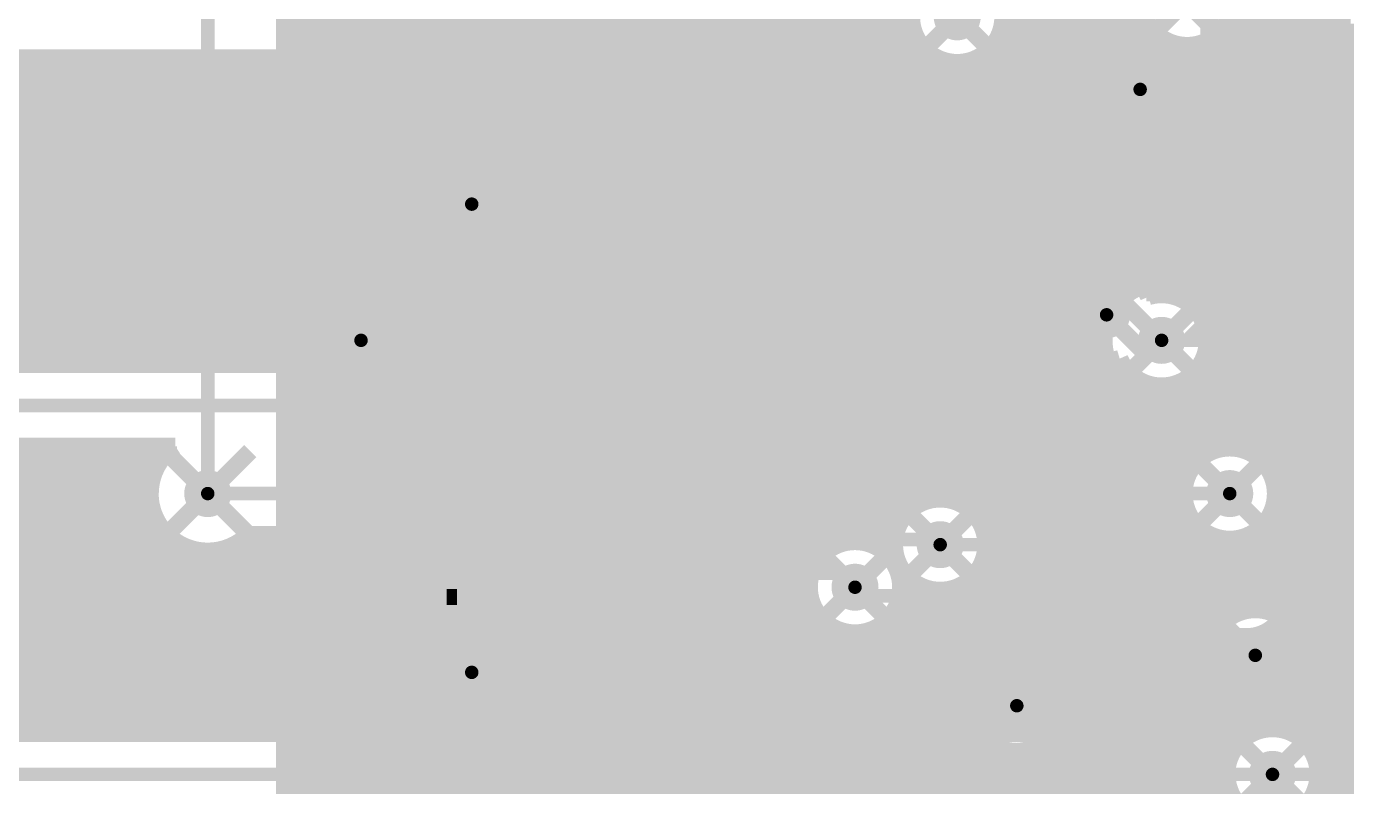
# Model space of a CAD drawing. Extents: x -20 to 155, y -91 to 215.
# Drawn here: x 74 to 93.69, y 136.73 to 148.07 of the extents above; entities that cross this region are included whole.
import ezdxf

# ---------------------------------------------------------------- set-up
doc = ezdxf.new("R2010")
doc.units = 0
doc.header["$MEASUREMENT"] = 0
doc.layers.get('0').update_dxf_attribs({"linetype": 'CONTINUOUS'})
for name, color, linetype in [('25-334-0_BOT', 7, 'CONTINUOUS'), ('25-334-0_DRD', 7, 'CONTINUOUS'), ('25-334-0_DRL', 2, 'CONTINUOUS'), ('25-334-0_IN1', 4, 'CONTINUOUS'), ('25-334-0_IN2', 3, 'CONTINUOUS'), ('25-334-0_SMT', 10, 'CONTINUOUS'), ('25-334-0_SPT', 14, 'CONTINUOUS'), ('25-334-0_SST', 12, 'CONTINUOUS'), ('25-334-0_TOP', 11, 'CONTINUOUS'), ('THRUHOLE_TAP', 15, 'CONTINUOUS')]:
    doc.layers.add(name, color=color, linetype=linetype)

# ---------------------------------------------------------------- blocks, each defined once
blk = doc.blocks.new('ROUND_66')
at = {"const_width": 0.35052}
blk.add_lwpolyline([(-0.17526, 0, 1), (0.17526, 0, 1)], format="xyb", close=True, dxfattribs=at)
blk = doc.blocks.new('ROUND_86')
at = {"const_width": 0.10033}
blk.add_lwpolyline([(-0.050164, 0, 1), (0.050164, 0, 1)], format="xyb", close=True, dxfattribs=at)
blk = doc.blocks.new('ROUND_87')
at = {"const_width": 0.10033}
blk.add_lwpolyline([(-0.050164, 0, 1), (0.050164, 0, 1)], format="xyb", close=True, dxfattribs=at)
blk = doc.blocks.new('ROUND_23')
at = {"const_width": 0.35052}
blk.add_lwpolyline([(-0.17526, 0, 1), (0.17526, 0, 1)], format="xyb", close=True, dxfattribs=at)
blk = doc.blocks.new('ROUND_69')
at = {"const_width": 0.35052}
blk.add_lwpolyline([(-0.17526, 0, 1), (0.17526, 0, 1)], format="xyb", close=True, dxfattribs=at)
blk = doc.blocks.new('RECTANGLE_5')
blk.add_solid([(0.4826, 0.4064), (0.4826, -0.4064), (-0.4826, 0.4064), (-0.4826, -0.4064)])
blk = doc.blocks.new('OBLONG_54')
at = {"const_width": 0.2794}
blk.add_lwpolyline([(0, 0.7493), (0, -0.7493)], dxfattribs=at)
at = {"const_width": 0.1397}
for points in [[(-0.06985, 0.7493, 1), (0.06985, 0.7493, 1)], [(-0.06985, -0.7493, 1), (0.06985, -0.7493, 1)]]:
    blk.add_lwpolyline(points, format="xyb", close=True, dxfattribs=at)
blk = doc.blocks.new('RECTANGLE_55')
blk.add_solid([(0.1397, 0.889), (0.1397, -0.889), (-0.1397, 0.889), (-0.1397, -0.889)])
blk = doc.blocks.new('OBLONG_56')
at = {"const_width": 0.2794}
blk.add_lwpolyline([(0.7493, 0), (-0.7493, 0)], dxfattribs=at)
at = {"const_width": 0.1397}
for points in [[(-0.81915, 0, 1), (-0.67945, 0, 1)], [(0.67945, 0, 1), (0.81915, 0, 1)]]:
    blk.add_lwpolyline(points, format="xyb", close=True, dxfattribs=at)
blk = doc.blocks.new('RECTANGLE_57')
blk.add_solid([(0.889, 0.1397), (0.889, -0.1397), (-0.889, 0.1397), (-0.889, -0.1397)])
blk = doc.blocks.new('ROUND_75')
at = {"const_width": 0.10033}
blk.add_lwpolyline([(-0.050164, 0, 1), (0.050164, 0, 1)], format="xyb", close=True, dxfattribs=at)

msp = doc.modelspace()

# ---------------------------------------------------------------- linework, layer by layer
at = {"layer": '25-334-0_BOT'}
for points, const_width in [([(88.9254, 170.3705), (88.9254, 143.02232)], 0.254), ([(89.154, 170.3705), (89.154, 143.02232)], 0.254), ([(89.3826, 170.3705), (89.3826, 143.02232)], 0.254), ([(89.6112, 170.3705), (89.6112, 143.02232)], 0.254), ([(89.8398, 170.3705), (89.8398, 147.4978)], 0.254), ([(90.0684, 170.3705), (90.0684, 147.7899)], 0.254), ([(90.297, 170.3705), (90.297, 147.92452)], 0.254), ([(91.313, 148.463), (92.075, 147.701), (102.2858, 147.701), (103.632, 146.3548)], 0.2032), ([(90.51544, 148.14804), (88.73998, 148.14804)], 0.254), ([(90.5256, 148.12264), (90.5256, 147.9804)], 0.254), ([(90.28176, 147.91944), (88.69172, 147.91944)], 0.254), ([(88.6968, 147.93468), (88.6968, 143.02232)], 0.254), ([(87.27948, 147.5994), (66.13398, 147.5994)], 0.254), ([(74.0664, 147.5994), (74.0664, 143.02232)], 0.254), ([(74.295, 147.5994), (74.295, 143.02232)], 0.254), ([(74.5236, 147.5994), (74.5236, 143.02232)], 0.254), ([(74.7522, 147.5994), (74.7522, 143.02232)], 0.254), ([(74.9808, 147.5994), (74.9808, 143.02232)], 0.254), ([(75.2094, 147.5994), (75.2094, 143.02232)], 0.254), ([(75.438, 147.5994), (75.438, 143.02232)], 0.254), ([(75.6666, 147.5994), (75.6666, 143.02232)], 0.254), ([(75.8952, 147.5994), (75.8952, 143.02232)], 0.254), ([(76.1238, 147.5994), (76.1238, 143.02232)], 0.254), ([(76.3524, 147.5994), (76.3524, 143.02232)], 0.254), ([(76.581, 147.5994), (76.581, 143.02232)], 0.254), ([(76.8096, 147.5994), (76.8096, 143.02232)], 0.254), ([(77.0382, 147.5994), (77.0382, 143.02232)], 0.254), ([(77.2668, 147.5994), (77.2668, 143.02232)], 0.254), ([(77.4954, 147.5994), (77.4954, 143.02232)], 0.254), ([(77.724, 147.5994), (77.724, 143.02232)], 0.254), ([(77.9526, 147.5994), (77.9526, 143.02232)], 0.254), ([(78.1812, 147.5994), (78.1812, 143.65732)], 0.254), ([(78.4098, 147.5994), (78.4098, 144.01038)], 0.254), ([(78.6384, 147.5994), (78.6384, 144.16278)], 0.254), ([(78.867, 147.5994), (78.867, 144.23136)], 0.254), ([(79.0956, 147.5994), (79.0956, 144.2339)], 0.254), ([(79.3242, 147.5994), (79.3242, 144.17294)], 0.254), ([(79.5528, 147.5994), (79.5528, 144.03324)], 0.254), ([(79.7814, 147.5994), (79.7814, 143.72336)], 0.254), ([(80.01, 147.5994), (80.01, 143.02232)], 0.254), ([(80.2386, 147.5994), (80.2386, 143.02232)], 0.254), ([(80.4672, 147.5994), (80.4672, 143.02232)], 0.254), ([(80.6958, 147.5994), (80.6958, 143.02232)], 0.254), ([(80.9244, 147.5994), (80.9244, 143.02232)], 0.254), ([(81.153, 147.5994), (81.153, 143.02232)], 0.254), ([(81.3816, 147.5994), (81.3816, 143.02232)], 0.254), ([(81.6102, 147.5994), (81.6102, 143.02232)], 0.254), ([(81.8388, 147.5994), (81.8388, 143.02232)], 0.254), ([(82.0674, 147.5994), (82.0674, 143.02232)], 0.254), ([(82.296, 147.5994), (82.296, 143.02232)], 0.254), ([(82.5246, 147.5994), (82.5246, 143.02232)], 0.254), ([(82.7532, 147.5994), (82.7532, 143.02232)], 0.254), ([(82.9818, 147.5994), (82.9818, 143.02232)], 0.254), ([(83.2104, 147.5994), (83.2104, 143.02232)], 0.254), ([(83.439, 147.5994), (83.439, 143.02232)], 0.254), ([(83.6676, 147.5994), (83.6676, 143.02232)], 0.254), ([(83.8962, 147.5994), (83.8962, 143.02232)], 0.254), ([(84.1248, 147.5994), (84.1248, 143.02232)], 0.254), ([(84.3534, 147.5994), (84.3534, 143.02232)], 0.254), ([(84.582, 147.5994), (84.582, 143.02232)], 0.254), ([(84.8106, 147.5994), (84.8106, 143.02232)], 0.254), ([(85.0392, 147.5994), (85.0392, 143.02232)], 0.254), ([(85.2678, 147.5994), (85.2678, 143.02232)], 0.254), ([(85.4964, 147.5994), (85.4964, 143.02232)], 0.254), ([(85.725, 147.5994), (85.725, 143.02232)], 0.254), ([(85.9536, 147.5994), (85.9536, 143.02232)], 0.254), ([(86.1822, 147.5994), (86.1822, 143.02232)], 0.254), ([(86.4108, 147.5994), (86.4108, 143.02232)], 0.254), ([(86.6394, 147.5994), (86.6394, 143.02232)], 0.254), ([(86.868, 147.5994), (86.868, 143.02232)], 0.254), ([(87.0966, 147.5994), (87.0966, 143.02232)], 0.254), ([(87.3252, 147.55876), (87.3252, 143.02232)], 0.254), ([(88.4682, 147.58162), (88.4682, 143.02232)], 0.254), ([(89.9668, 147.69084), (88.56726, 147.69084)], 0.254), ([(91.35364, 147.5613), (91.63812, 147.27682)], 0.254), ([(87.46236, 147.46224), (65.95364, 147.46224)], 0.254), ([(87.5538, 147.41652), (87.5538, 143.02232)], 0.254), ([(87.7824, 147.3581), (87.7824, 143.02232)], 0.254), ([(88.011, 147.36064), (88.011, 143.02232)], 0.254), ([(88.2396, 147.42922), (88.2396, 143.02232)], 0.254), ([(89.82202, 147.46224), (88.30564, 147.46224)], 0.254), ([(91.45016, 147.46224), (91.4019, 147.46224)], 0.254), ([(91.44, 147.4724), (91.44, 147.35302)], 0.254), ([(89.76106, 147.23364), (45.72, 147.23364)], 0.254), ([(91.68384, 147.23364), (91.46286, 147.23364)], 0.254), ([(91.6686, 147.24634), (91.6686, 143.9926)], 0.254), ([(89.7636, 147.00504), (61.51372, 147.00504)], 0.254), ([(102.11816, 147.00504), (91.46032, 147.00504)], 0.254), ([(91.8972, 147.1168), (91.8972, 143.9926)], 0.254), ([(102.0318, 147.0914), (92.075, 147.0914)], 0.254), ([(92.1258, 147.0914), (92.1258, 143.9926)], 0.254), ([(92.3544, 147.0914), (92.3544, 143.9926)], 0.254), ([(92.583, 147.0914), (92.583, 143.9926)], 0.254), ([(92.8116, 147.0914), (92.8116, 143.9926)], 0.254), ([(93.0402, 147.0914), (93.0402, 143.9926)], 0.254), ([(93.2688, 147.0914), (93.2688, 144.04086)], 0.254), ([(93.4974, 147.0914), (93.4974, 144.26946)], 0.254), ([(93.726, 147.0914), (93.726, 144.49806)], 0.254), ([(89.82964, 146.77644), (61.90234, 146.77644)], 0.254), ([(89.8398, 146.75612), (89.8398, 143.02232)], 0.254), ([(102.34676, 146.77644), (91.39428, 146.77644)], 0.254), ([(91.44, 146.9009), (91.44, 144.07388)], 0.254), ([(89.9795, 146.54784), (62.06236, 146.54784)], 0.254), ([(102.57536, 146.54784), (91.24442, 146.54784)], 0.254), ([(90.0684, 146.46402), (90.0684, 143.02232)], 0.254), ([(90.9828, 146.3548), (90.9828, 144.23898)], 0.254), ([(91.2114, 146.51228), (91.2114, 144.19326)], 0.254), ([(90.32494, 146.31924), (62.13602, 146.31924)], 0.254), ([(90.297, 146.3294), (90.297, 143.95958)], 0.254), ([(90.5256, 146.27352), (90.5256, 144.13738)], 0.254), ([(90.7542, 146.28114), (90.7542, 144.2212)], 0.254), ([(102.77348, 146.31924), (90.89898, 146.31924)], 0.254), ([(102.81666, 146.09064), (62.14364, 146.09064)], 0.254), ([(102.92842, 145.86204), (62.08776, 145.86204)], 0.254), ([(103.16718, 145.63344), (61.95314, 145.63344)], 0.254), ([(106.22026, 145.40484), (61.66358, 145.40484)], 0.254), ([(94.40418, 145.17624), (45.72, 145.17624)], 0.254), ([(94.4372, 145.2118), (93.218, 143.9926)], 0.254), ([(94.17558, 144.94764), (55.13832, 144.94764)], 0.254), ([(93.94698, 144.71904), (55.34152, 144.71904)], 0.254), ([(106.807, 144.78), (94.869, 144.78), (93.472, 143.383), (90.932, 143.383)], 0.2032), ([(93.71838, 144.49044), (55.43804, 144.49044)], 0.254), ([(93.48978, 144.26184), (55.46598, 144.26184)], 0.254), ([(78.4352, 144.03324), (55.43296, 144.03324)], 0.254), ([(90.3732, 144.03324), (79.5528, 144.03324)], 0.254), ([(93.26118, 144.03324), (91.4908, 144.03324)], 0.254), ([(93.218, 143.9926), (91.53398, 143.9926)], 0.254), ([(78.24724, 143.80464), (55.32882, 143.80464)], 0.254), ([(90.18524, 143.80464), (79.74076, 143.80464)], 0.254), ([(78.15834, 143.57604), (55.11038, 143.57604)], 0.254), ([(90.09634, 143.57604), (79.82966, 143.57604)], 0.254), ([(78.13548, 143.34744), (45.72, 143.34744)], 0.254), ([(90.07348, 143.34744), (79.84998, 143.34744)], 0.254), ([(78.17866, 143.11884), (63.30442, 143.11884)], 0.254), ([(78.21422, 143.02232), (63.42126, 143.02232)], 0.254), ([(78.1812, 143.10868), (78.1812, 143.02232)], 0.254), ([(90.15222, 143.02232), (79.77124, 143.02232)], 0.254), ([(79.7814, 143.04264), (79.7814, 143.02232)], 0.254), ([(90.11666, 143.11884), (79.80934, 143.11884)], 0.254), ([(96.59874, 142.41272), (62.81674, 142.41272)], 0.2032), ([(76.1492, 141.74724), (63.35776, 141.74724)], 0.254), ([(76.22286, 141.80312), (63.42126, 141.80312)], 0.254), ([(74.0664, 141.80312), (74.0664, 137.51814)], 0.254), ([(74.295, 141.80312), (74.295, 137.51814)], 0.254), ([(74.5236, 141.80312), (74.5236, 137.51814)], 0.254), ([(74.7522, 141.80312), (74.7522, 137.51814)], 0.254), ([(74.9808, 141.80312), (74.9808, 137.51814)], 0.254), ([(75.2094, 141.80312), (75.2094, 137.51814)], 0.254), ([(75.438, 141.80312), (75.438, 137.51814)], 0.254), ([(75.6666, 141.80312), (75.6666, 137.51814)], 0.254), ([(75.8952, 141.80312), (75.8952, 141.37132)], 0.254), ([(76.1238, 141.80312), (76.1238, 141.72438)], 0.254), ([(75.96124, 141.51864), (45.72, 141.51864)], 0.254), ([(75.87234, 141.29004), (45.72, 141.29004)], 0.254), ([(75.84948, 141.06144), (59.25566, 141.06144)], 0.254), ([(76.708, 141.097), (91.948, 141.097)], 0.2032), ([(75.89266, 140.83284), (59.4995, 140.83284)], 0.254), ([(87.63, 140.335), (92.329, 140.335), (92.964, 140.97), (99.187, 140.97)], 0.2032), ([(75.8952, 140.82268), (75.8952, 137.51814)], 0.254), ([(76.00442, 140.60424), (59.6138, 140.60424)], 0.254), ([(76.1238, 140.46962), (76.1238, 137.51814)], 0.254), ([(77.2668, 140.44676), (77.2668, 137.51814)], 0.254), ([(86.01964, 140.4874), (77.30998, 140.4874)], 0.254), ([(77.4954, 140.4874), (77.4954, 137.51814)], 0.254), ([(77.724, 140.4874), (77.724, 137.51814)], 0.254), ([(77.9526, 140.4874), (77.9526, 137.51814)], 0.254), ([(78.1812, 140.4874), (78.1812, 137.51814)], 0.254), ([(78.4098, 140.4874), (78.4098, 137.51814)], 0.254), ([(78.6384, 140.4874), (78.6384, 137.51814)], 0.254), ([(78.867, 140.4874), (78.867, 137.51814)], 0.254), ([(79.0956, 140.4874), (79.0956, 137.51814)], 0.254), ([(79.3242, 140.4874), (79.3242, 137.51814)], 0.254), ([(79.5528, 140.4874), (79.5528, 137.51814)], 0.254), ([(79.7814, 140.4874), (79.7814, 137.51814)], 0.254), ([(80.01, 140.4874), (80.01, 137.51814)], 0.254), ([(80.2386, 140.4874), (80.2386, 137.51814)], 0.254), ([(80.4672, 140.4874), (80.4672, 137.51814)], 0.254), ([(80.6958, 140.4874), (80.6958, 137.51814)], 0.254), ([(80.9244, 140.4874), (80.9244, 137.51814)], 0.254), ([(81.153, 140.4874), (81.153, 137.51814)], 0.254), ([(81.3816, 140.4874), (81.3816, 137.51814)], 0.254), ([(81.6102, 140.4874), (81.6102, 137.51814)], 0.254), ([(81.8388, 140.4874), (81.8388, 137.51814)], 0.254), ([(82.0674, 140.4874), (82.0674, 137.51814)], 0.254), ([(82.296, 140.4874), (82.296, 137.51814)], 0.254), ([(82.5246, 140.4874), (82.5246, 137.51814)], 0.254), ([(82.7532, 140.4874), (82.7532, 137.51814)], 0.254), ([(82.9818, 140.4874), (82.9818, 137.51814)], 0.254), ([(83.2104, 140.4874), (83.2104, 137.51814)], 0.254), ([(83.439, 140.4874), (83.439, 137.51814)], 0.254), ([(83.6676, 140.4874), (83.6676, 137.51814)], 0.254), ([(83.8962, 140.4874), (83.8962, 137.51814)], 0.254), ([(84.1248, 140.4874), (84.1248, 137.51814)], 0.254), ([(84.3534, 140.4874), (84.3534, 137.51814)], 0.254), ([(84.582, 140.4874), (84.582, 137.51814)], 0.254), ([(84.8106, 140.4874), (84.8106, 137.51814)], 0.254), ([(85.0392, 140.4874), (85.0392, 137.51814)], 0.254), ([(85.2678, 140.4874), (85.2678, 137.51814)], 0.254), ([(85.4964, 140.4874), (85.4964, 137.51814)], 0.254), ([(85.725, 140.4874), (85.725, 140.27658)], 0.254), ([(85.9536, 140.4874), (85.9536, 140.45438)], 0.254), ([(76.24318, 140.37564), (59.65698, 140.37564)], 0.254), ([(76.3524, 140.31722), (76.3524, 137.51814)], 0.254), ([(76.581, 140.24864), (76.581, 137.51814)], 0.254), ([(76.8096, 140.2461), (76.8096, 137.51814)], 0.254), ([(77.0382, 140.30452), (77.0382, 137.51814)], 0.254), ([(85.83168, 140.37564), (77.17282, 140.37564)], 0.254), ([(85.62848, 140.14704), (59.63666, 140.14704)], 0.254), ([(104.902, 140.208), (92.837, 140.208), (92.202, 139.573), (86.487, 139.573), (86.36, 139.7)], 0.2032), ([(85.52942, 139.91844), (59.5503, 139.91844)], 0.254), ([(85.50148, 139.68984), (59.36488, 139.68984)], 0.254), ([(85.5345, 139.46124), (56.26862, 139.46124)], 0.254), ([(93.08846, 139.5984), (92.63888, 139.14882)], 0.254), ([(95.758, 139.46124), (92.9513, 139.46124)], 0.254), ([(93.0402, 139.5476), (93.0402, 137.63752)], 0.254), ([(95.8469, 139.5984), (93.08846, 139.5984)], 0.254), ([(93.2688, 139.5984), (93.2688, 137.42924)], 0.254), ([(93.4974, 139.5984), (93.4974, 136.12114)], 0.254), ([(93.726, 139.5984), (93.726, 136.12114)], 0.254), ([(92.8116, 139.319), (92.8116, 137.73658)], 0.254), ([(85.64118, 139.23264), (56.53786, 139.23264)], 0.254), ([(85.725, 139.12342), (85.725, 137.51814)], 0.254), ([(92.583, 139.09548), (92.583, 137.76706)], 0.254), ([(95.67926, 139.23264), (92.7227, 139.23264)], 0.254), ([(85.85708, 139.00404), (56.67502, 139.00404)], 0.254), ([(85.9536, 138.94308), (85.9536, 137.51814)], 0.254), ([(86.1822, 138.8618), (86.1822, 137.51814)], 0.254), ([(86.6394, 138.88974), (86.6394, 137.51814)], 0.254), ([(92.202, 138.9634), (86.79942, 138.9634)], 0.254), ([(86.868, 138.9634), (86.868, 137.51814)], 0.254), ([(87.0966, 138.9634), (87.0966, 137.51814)], 0.254), ([(87.3252, 138.9634), (87.3252, 137.51814)], 0.254), ([(87.5538, 138.9634), (87.5538, 137.51814)], 0.254), ([(87.7824, 138.9634), (87.7824, 137.51814)], 0.254), ([(88.011, 138.9634), (88.011, 137.51814)], 0.254), ([(88.2396, 138.9634), (88.2396, 137.51814)], 0.254), ([(88.4682, 138.9634), (88.4682, 137.51814)], 0.254), ([(88.6968, 138.9634), (88.6968, 137.51814)], 0.254), ([(88.9254, 138.9634), (88.9254, 137.51814)], 0.254), ([(89.154, 138.9634), (89.154, 137.51814)], 0.254), ([(89.3826, 138.9634), (89.3826, 137.51814)], 0.254), ([(89.6112, 138.9634), (89.6112, 137.51814)], 0.254), ([(89.8398, 138.9634), (89.8398, 137.51814)], 0.254), ([(90.0684, 138.9634), (90.0684, 137.51814)], 0.254), ([(90.297, 138.9634), (90.297, 137.51814)], 0.254), ([(90.5256, 138.9634), (90.5256, 137.51814)], 0.254), ([(90.7542, 138.9634), (90.7542, 137.51814)], 0.254), ([(90.9828, 138.9634), (90.9828, 137.51814)], 0.254), ([(91.2114, 138.9634), (91.2114, 137.51814)], 0.254), ([(91.44, 138.9634), (91.44, 137.51814)], 0.254), ([(91.6686, 138.9634), (91.6686, 137.51814)], 0.254), ([(91.8972, 138.9634), (91.8972, 137.51814)], 0.254), ([(92.1258, 138.9634), (92.1258, 137.63244)], 0.254), ([(92.3544, 138.98118), (92.3544, 137.73404)], 0.254), ([(95.66402, 139.00404), (92.42044, 139.00404)], 0.254), ([(95.71228, 138.77544), (56.73344, 138.77544)], 0.254), ([(86.4108, 138.84402), (86.4108, 137.51814)], 0.254), ([(95.83674, 138.54684), (56.72582, 138.54684)], 0.254), ([(96.09836, 138.31824), (56.6547, 138.31824)], 0.254), ([(114.427, 138.08964), (56.49722, 138.08964)], 0.254), ([(114.427, 137.86104), (56.1213, 137.86104)], 0.254), ([(92.1258, 137.63244), (65.3542, 137.63244)], 0.254), ([(91.98356, 137.51814), (65.49644, 137.51814)], 0.254), ([(114.427, 137.63244), (93.04782, 137.63244)], 0.254), ([(114.427, 137.40384), (93.28658, 137.40384)], 0.254), ([(114.427, 137.17524), (93.40088, 137.17524)], 0.254), ([(114.427, 136.94664), (93.44406, 136.94664)], 0.254), ([(64.89192, 136.90854), (92.58554, 136.90854)], 0.2032), ([(114.427, 136.71804), (93.4212, 136.71804)], 0.254)]:
    msp.add_lwpolyline(points, dxfattribs=dict(at, const_width=const_width))
at = {"layer": '25-334-0_BOT', "const_width": 0.254}
for points in [[(90.45448, 148.463, 0.1484879), (90.59945, 147.98561)], [(87.884, 147.35048, 0.4142136), (88.74252, 148.209)], [(90.59926, 147.98548, 0.4098889), (89.75344, 147.12696)], [(90.59926, 147.98548, 0.4098889), (89.75344, 147.12696)], [(87.27948, 147.5994, 0.1978252), (87.884, 147.35048)], [(91.47048, 147.12696, 0.1332238), (91.35279, 147.5608)], [(91.47048, 147.12696, 0.1332238), (91.35279, 147.5608)], [(89.75598, 147.12696, 0.4142136), (90.61196, 146.27098)], [(89.75598, 147.12696, 0.4142136), (90.61196, 146.27098)], [(90.61196, 146.27098, 0.4142136), (91.46794, 147.12696)], [(90.61196, 146.27098, 0.4142136), (91.46794, 147.12696)], [(91.6432, 147.2692, 0.1989124), (92.075, 147.09034)], [(91.6432, 147.2692, 0.1989124), (92.075, 147.09034)], [(78.994, 144.24152, 0.4142136), (78.13548, 143.383)], [(79.85252, 143.383, 0.4142136), (78.994, 144.24152)], [(90.932, 144.24152, 0.4142136), (90.07348, 143.383)], [(91.53398, 143.9926, 0.1972784), (90.932, 144.23973)], [(78.13548, 143.383, 0.1087338), (78.21479, 143.02259)], [(79.77124, 143.02232, 0.1090487), (79.85085, 143.383)], [(90.07348, 143.383, 0.1087338), (90.15279, 143.02259)], [(76.22286, 141.80312, 0.2470535), (75.85128, 141.097)], [(75.84948, 141.097, 0.4142136), (76.708, 140.23848)], [(76.708, 140.23848, 0.1972779), (77.31124, 140.48613)], [(86.01964, 140.4874, 0.2991742), (85.50148, 139.7)], [(85.50148, 139.7, 0.4142136), (86.36, 138.84148)], [(92.202, 138.9634, 0.1989118), (92.63305, 139.14195)], [(92.202, 138.9634, 0.1989118), (92.63305, 139.14195)], [(86.36, 138.84148, 0.1352861), (86.79983, 138.9627)], [(92.58554, 137.76706, 0.1972788), (91.9823, 137.51941)], [(93.44406, 136.90854, 0.4142136), (92.58554, 137.76706)], [(92.9259, 136.12114, 0.2991742), (93.44406, 136.90854)]]:
    msp.add_lwpolyline(points, format="xyb", dxfattribs=at)
at = {"layer": '25-334-0_DRD', "const_width": 0.254}
for points in [[(91.948, 149.098), (90.678, 147.828)], [(91.948, 147.828), (90.678, 149.098)], [(88.519, 148.844), (87.249, 147.574)], [(88.519, 147.574), (87.249, 148.844)], [(91.24696, 147.76196), (89.97696, 146.49196)], [(91.24696, 146.49196), (89.97696, 147.76196)], [(91.24696, 147.76196), (89.97696, 146.49196)], [(91.24696, 146.49196), (89.97696, 147.76196)], [(81.28, 146.05), (80.01, 144.78)], [(81.28, 144.78), (80.01, 146.05)], [(90.74658, 144.399), (89.47658, 143.129)], [(90.74658, 143.129), (89.47658, 144.399)], [(79.629, 144.018), (78.359, 142.748)], [(79.629, 142.748), (78.359, 144.018)], [(91.567, 144.018), (90.297, 142.748)], [(91.567, 142.748), (90.297, 144.018)], [(77.343, 141.732), (76.073, 140.462)], [(77.343, 140.462), (76.073, 141.732)], [(92.583, 141.732), (91.313, 140.462)], [(92.583, 140.462), (91.313, 141.732)], [(88.265, 140.97), (86.995, 139.7)], [(88.265, 139.7), (86.995, 140.97)], [(86.995, 140.335), (85.725, 139.065)], [(86.995, 139.065), (85.725, 140.335)], [(92.964, 139.319), (91.694, 138.049)], [(92.964, 138.049), (91.694, 139.319)], [(92.964, 139.319), (91.694, 138.049)], [(92.964, 138.049), (91.694, 139.319)], [(92.964, 139.319), (91.694, 138.049)], [(92.964, 138.049), (91.694, 139.319)], [(81.28, 139.065), (80.01, 137.795)], [(81.28, 137.795), (80.01, 139.065)], [(89.408, 138.56716), (88.138, 137.29716)], [(89.408, 137.29716), (88.138, 138.56716)], [(89.408, 138.56716), (88.138, 137.29716)], [(89.408, 137.29716), (88.138, 138.56716)], [(93.22054, 137.54354), (91.95054, 136.27354)], [(93.22054, 136.27354), (91.95054, 137.54354)]]:
    msp.add_lwpolyline(points, dxfattribs=at)
at = {"layer": '25-334-0_IN1', "const_width": 0.254}
for points in [[(103.886, 150.749), (77.851, 150.749), (77.851, 123.063)], [(78.0796, 150.749), (78.0796, 123.063)], [(78.3082, 150.749), (78.3082, 123.063)], [(78.5368, 150.749), (78.5368, 123.063)], [(78.7654, 150.749), (78.7654, 123.063)], [(78.994, 150.749), (78.994, 123.063)], [(79.2226, 150.749), (79.2226, 123.063)], [(79.4512, 150.749), (79.4512, 123.063)], [(79.6798, 150.749), (79.6798, 123.063)], [(79.9084, 150.749), (79.9084, 123.063)], [(80.137, 150.749), (80.137, 145.86712)], [(80.3656, 150.749), (80.3656, 146.03476)], [(80.5942, 150.749), (80.5942, 146.09318)], [(80.8228, 150.749), (80.8228, 146.07032)], [(81.0514, 150.749), (81.0514, 145.95856)], [(81.28, 150.749), (81.28, 145.6563)], [(81.5086, 150.749), (81.5086, 123.063)], [(81.7372, 150.749), (81.7372, 123.063)], [(81.9658, 150.749), (81.9658, 123.063)], [(82.1944, 150.749), (82.1944, 123.063)], [(82.423, 150.749), (82.423, 123.063)], [(82.6516, 150.749), (82.6516, 123.063)], [(82.8802, 150.749), (82.8802, 123.063)], [(83.1088, 150.749), (83.1088, 123.063)], [(83.3374, 150.749), (83.3374, 123.063)], [(83.566, 150.749), (83.566, 123.063)], [(83.7946, 150.749), (83.7946, 127.79502)], [(84.0232, 150.749), (84.0232, 128.16078)], [(84.2518, 150.749), (84.2518, 128.2827)], [(84.4804, 150.749), (84.4804, 128.31318)], [(84.709, 150.749), (84.709, 128.26492)], [(84.9376, 150.749), (84.9376, 128.11252)], [(85.1662, 150.749), (85.1662, 123.063)], [(85.3948, 150.749), (85.3948, 123.063)], [(85.6234, 150.749), (85.6234, 135.98652)], [(85.852, 150.749), (85.852, 140.15212)], [(86.0806, 150.749), (86.0806, 140.31976)], [(86.3092, 150.749), (86.3092, 140.37818)], [(88.5952, 150.749), (88.5952, 138.59002)], [(88.8238, 150.749), (88.8238, 138.61034)], [(89.0524, 150.749), (89.0524, 138.55192)], [(89.281, 150.749), (89.281, 138.38428)], [(89.5096, 150.749), (89.5096, 144.07896)], [(89.7382, 150.749), (89.7382, 144.33042)], [(89.9668, 150.749), (89.9668, 144.42694)], [(90.1954, 150.749), (90.1954, 144.4371)], [(90.424, 150.749), (90.424, 144.36852)], [(92.0242, 150.749), (92.0242, 141.77264)], [(92.2528, 150.749), (92.2528, 141.70406)], [(92.4814, 150.749), (92.4814, 141.51864)], [(92.71, 150.749), (92.71, 139.24788)], [(92.9386, 150.749), (92.9386, 138.98372)], [(93.1672, 150.749), (93.1672, 137.2616)], [(93.3958, 150.749), (93.3958, 123.063)], [(93.6244, 150.749), (93.6244, 123.063)], [(86.5378, 148.84908), (86.5378, 140.35532)], [(86.7664, 148.71192), (86.7664, 140.24356)], [(86.995, 148.67128), (86.995, 140.5763)], [(90.6526, 148.30044), (90.6526, 144.17548)], [(87.24392, 147.9804), (77.851, 147.9804)], [(87.2236, 148.04644), (87.2236, 140.87856)], [(90.83294, 147.9804), (88.52408, 147.9804)], [(90.8812, 147.93722), (90.8812, 144.06118)], [(103.886, 147.9804), (91.79052, 147.9804)], [(91.7956, 147.98294), (91.7956, 141.75994)], [(87.38108, 147.7518), (77.851, 147.7518)], [(88.3666, 147.72894), (88.3666, 138.47826)], [(103.886, 147.7518), (88.38692, 147.7518)], [(91.1098, 147.81276), (91.1098, 144.03832)], [(91.3384, 147.78228), (91.3384, 143.92656)], [(91.567, 147.83308), (91.567, 143.6243)], [(103.886, 147.5232), (77.851, 147.5232)], [(87.4522, 147.68322), (87.4522, 140.99032)], [(87.6808, 147.55876), (87.6808, 141.01318)], [(87.9094, 147.52828), (87.9094, 140.95476)], [(88.138, 147.57908), (88.138, 140.78712)], [(103.886, 147.2946), (77.851, 147.2946)], [(103.886, 147.066), (77.851, 147.066)], [(102.07244, 146.8374), (77.851, 146.8374)], [(101.70922, 146.6088), (77.851, 146.6088)], [(101.58476, 146.3802), (77.851, 146.3802)], [(101.55428, 146.1516), (77.851, 146.1516)], [(80.19288, 145.923), (77.851, 145.923)], [(101.60508, 145.923), (81.09712, 145.923)], [(80.02524, 145.6944), (77.851, 145.6944)], [(101.75494, 145.6944), (81.26476, 145.6944)], [(79.96682, 145.4658), (77.851, 145.4658)], [(103.886, 145.4658), (81.32318, 145.4658)], [(79.98714, 145.2372), (77.851, 145.2372)], [(81.28, 145.17116), (81.28, 138.6713)], [(103.886, 145.2372), (81.30032, 145.2372)], [(80.0989, 145.0086), (77.851, 145.0086)], [(80.137, 144.96288), (80.137, 138.88212)], [(103.886, 145.0086), (81.18856, 145.0086)], [(80.40116, 144.78), (77.851, 144.78)], [(80.3656, 144.79524), (80.3656, 139.04976)], [(103.886, 144.78), (80.8863, 144.78)], [(81.0514, 144.8689), (81.0514, 138.97356)], [(80.5942, 144.73682), (80.5942, 139.10818)], [(80.8228, 144.75714), (80.8228, 139.08532)], [(103.886, 144.5514), (77.851, 144.5514)], [(89.7255, 144.3228), (77.851, 144.3228)], [(103.886, 144.3228), (90.5002, 144.3228)], [(89.51722, 144.0942), (77.851, 144.0942)], [(103.886, 144.0942), (90.70594, 144.0942)], [(89.44102, 143.8656), (77.851, 143.8656)], [(103.886, 143.8656), (91.40952, 143.8656)], [(89.44356, 143.637), (77.851, 143.637)], [(103.886, 143.637), (91.56192, 143.637)], [(89.53246, 143.4084), (77.851, 143.4084)], [(89.5096, 143.44904), (89.5096, 131.23418)], [(103.886, 143.4084), (91.61018, 143.4084)], [(89.7382, 143.19504), (89.7382, 131.2037)], [(89.7636, 143.1798), (77.851, 143.1798)], [(89.9668, 143.09852), (89.9668, 131.08178)], [(90.1954, 143.08836), (90.1954, 130.71602)], [(91.567, 143.13916), (91.567, 141.66088)], [(103.886, 143.1798), (91.5797, 143.1798)], [(90.40622, 142.9512), (77.851, 142.9512)], [(90.424, 142.93088), (90.424, 124.38888)], [(91.3384, 142.8369), (91.3384, 141.39672)], [(96.18218, 142.9512), (91.45778, 142.9512)], [(90.76944, 142.7226), (77.851, 142.7226)], [(90.6526, 142.76324), (90.6526, 124.48794)], [(90.8812, 142.70482), (90.8812, 124.50064)], [(95.99422, 142.7226), (91.09202, 142.7226)], [(91.1098, 142.72514), (91.1098, 124.43206)], [(95.9231, 142.494), (77.851, 142.494)], [(95.9358, 142.2654), (77.851, 142.2654)], [(96.03232, 142.0368), (77.851, 142.0368)], [(96.28886, 141.8082), (77.851, 141.8082)], [(91.46794, 141.5796), (77.851, 141.5796)], [(98.88474, 141.5796), (92.42552, 141.5796)], [(91.31808, 141.351), (77.851, 141.351)], [(98.62312, 141.351), (92.57792, 141.351)], [(91.26728, 141.1224), (77.851, 141.1224)], [(98.52406, 141.1224), (92.62618, 141.1224)], [(87.24138, 140.8938), (77.851, 140.8938)], [(91.29776, 140.8938), (88.01608, 140.8938)], [(98.51136, 140.8938), (92.5957, 140.8938)], [(87.03564, 140.6652), (77.851, 140.6652)], [(91.42222, 140.6652), (88.22436, 140.6652)], [(91.3384, 140.79474), (91.3384, 124.24664)], [(98.57994, 140.6652), (92.47378, 140.6652)], [(92.4814, 140.67536), (92.4814, 139.34694)], [(86.9569, 140.4366), (77.851, 140.4366)], [(91.78544, 140.4366), (88.30056, 140.4366)], [(91.567, 140.53312), (91.567, 123.063)], [(91.7956, 140.43406), (91.7956, 139.10564)], [(98.76536, 140.4366), (92.10802, 140.4366)], [(92.2528, 140.48994), (92.2528, 139.35964)], [(92.0242, 140.42136), (92.0242, 139.29106)], [(85.90788, 140.208), (77.851, 140.208)], [(86.96198, 140.208), (86.81212, 140.208)], [(86.995, 140.09116), (86.995, 139.9413)], [(103.886, 140.208), (88.29802, 140.208)], [(85.74024, 139.9794), (77.851, 139.9794)], [(87.05088, 139.9794), (86.97976, 139.9794)], [(88.138, 139.88288), (88.138, 138.176)], [(103.886, 139.9794), (88.20912, 139.9794)], [(85.68182, 139.7508), (77.851, 139.7508)], [(87.28202, 139.7508), (87.03818, 139.7508)], [(87.2236, 139.7889), (87.2236, 132.24256)], [(87.4522, 139.67714), (87.4522, 132.16636)], [(87.6808, 139.65682), (87.6808, 131.95808)], [(87.9094, 139.71524), (87.9094, 123.063)], [(103.886, 139.7508), (87.97798, 139.7508)], [(85.70214, 139.5222), (77.851, 139.5222)], [(86.995, 139.45616), (86.995, 132.24002)], [(96.01708, 139.5222), (87.01532, 139.5222)], [(85.8139, 139.2936), (77.851, 139.2936)], [(92.02674, 139.2936), (86.90356, 139.2936)], [(95.87992, 139.2936), (92.62872, 139.2936)], [(80.40116, 139.065), (77.851, 139.065)], [(86.11616, 139.065), (80.8863, 139.065)], [(85.852, 139.24788), (85.852, 136.14146)], [(86.0806, 139.08024), (86.0806, 136.19226)], [(91.76512, 139.065), (86.6013, 139.065)], [(86.7664, 139.1539), (86.7664, 135.6868)], [(95.83928, 139.065), (92.89288, 139.065)], [(86.3092, 139.02182), (86.3092, 136.16178)], [(86.5378, 139.04214), (86.5378, 136.03986)], [(80.0989, 138.8364), (77.851, 138.8364)], [(91.66606, 138.8364), (81.18856, 138.8364)], [(95.87992, 138.8364), (92.99194, 138.8364)], [(79.98714, 138.6078), (77.851, 138.6078)], [(88.68918, 138.6078), (81.30032, 138.6078)], [(91.65336, 138.6078), (88.85428, 138.6078)], [(96.01708, 138.6078), (93.00464, 138.6078)], [(79.96682, 138.3792), (77.851, 138.3792)], [(88.25992, 138.3792), (81.32318, 138.3792)], [(91.72194, 138.3792), (89.28608, 138.3792)], [(103.886, 138.3792), (92.93606, 138.3792)], [(92.9386, 138.38174), (92.9386, 137.4902)], [(80.02524, 138.1506), (77.851, 138.1506)], [(88.12784, 138.1506), (81.26476, 138.1506)], [(81.28, 138.18616), (81.28, 123.063)], [(91.90736, 138.1506), (89.41562, 138.1506)], [(91.7956, 138.26236), (91.7956, 123.063)], [(92.0242, 138.07694), (92.0242, 137.29208)], [(92.71, 138.12012), (92.71, 137.57656)], [(101.75494, 138.1506), (92.75064, 138.1506)], [(80.19288, 137.922), (77.851, 137.922)], [(80.137, 137.97788), (80.137, 123.063)], [(81.0514, 137.8839), (81.0514, 123.063)], [(88.09228, 137.922), (81.09712, 137.922)], [(101.60508, 137.922), (89.45118, 137.922)], [(92.2528, 138.00836), (92.2528, 137.50036)], [(92.4814, 138.02106), (92.4814, 137.58164)], [(88.13546, 137.6934), (77.851, 137.6934)], [(80.3656, 137.81024), (80.3656, 123.063)], [(80.5942, 137.75182), (80.5942, 123.063)], [(80.8228, 137.77214), (80.8228, 123.063)], [(88.138, 137.69086), (88.138, 123.063)], [(101.55428, 137.6934), (89.408, 137.6934)], [(89.281, 137.48004), (89.281, 131.18592)], [(88.28024, 137.4648), (77.851, 137.4648)], [(88.3666, 137.3886), (88.3666, 123.063)], [(89.0524, 137.3124), (89.0524, 131.03352)], [(92.19438, 137.4648), (89.26576, 137.4648)], [(101.58476, 137.4648), (92.97924, 137.4648)], [(91.98864, 137.2362), (77.851, 137.2362)], [(88.5952, 137.27684), (88.5952, 123.063)], [(88.8238, 137.25398), (88.8238, 123.063)], [(101.70922, 137.2362), (93.18244, 137.2362)], [(91.91244, 137.0076), (77.851, 137.0076)], [(102.07244, 137.0076), (93.25864, 137.0076)], [(91.91752, 136.779), (77.851, 136.779)], [(103.886, 136.779), (93.25356, 136.779)]]:
    msp.add_lwpolyline(points, dxfattribs=at)
for points in [[(90.63228, 148.463, 0.4142136), (91.313, 147.78228)], [(91.313, 147.78228, 0.4142136), (91.99372, 148.463)], [(87.20328, 148.209, 0.4142136), (87.884, 147.52828)], [(87.884, 147.52828, 0.4142136), (88.56472, 148.209)], [(80.645, 146.09572, 0.4142136), (79.96428, 145.415)], [(81.32572, 145.415, 0.4142136), (80.645, 146.09572)], [(79.96428, 145.415, 0.4142136), (80.645, 144.73428)], [(80.645, 144.73428, 0.4142136), (81.32572, 145.415)], [(90.11158, 144.44472, 0.4142136), (89.43086, 143.764)], [(90.73642, 144.03324, 0.2994869), (90.11158, 144.44472)], [(90.932, 144.06372, 0.0731741), (90.73593, 144.03487)], [(91.61272, 143.383, 0.4142136), (90.932, 144.06372)], [(89.4334, 143.764, 0.4142136), (90.11158, 143.08582)], [(90.932, 142.70228, 0.4142136), (91.61272, 143.383)], [(90.11158, 143.08328, 0.0729032), (90.30695, 143.11192)], [(90.30716, 143.11122, 0.2985553), (90.932, 142.70228)], [(91.948, 141.77772, 0.4142136), (91.26728, 141.097)], [(92.62872, 141.097, 0.4142136), (91.948, 141.77772)], [(91.26728, 141.097, 0.4142136), (91.948, 140.41628)], [(91.948, 140.41628, 0.4142136), (92.62872, 141.097)], [(87.63, 141.01572, 0.4142136), (86.94928, 140.335)], [(88.31072, 140.335, 0.4142136), (87.63, 141.01572)], [(86.36, 140.38072, 0.4142136), (85.67928, 139.7)], [(87.04072, 139.7, 0.4142136), (86.36, 140.38072)], [(86.94928, 140.335, 0.4142136), (87.63, 139.65428)], [(87.63, 139.65428, 0.4142136), (88.31072, 140.335)], [(85.67928, 139.7, 0.4142136), (86.36, 139.01928)], [(86.36, 139.01928, 0.4142136), (87.04072, 139.7)], [(92.329, 139.36472, 0.4142136), (91.64828, 138.684)], [(92.329, 139.36472, 0.4142136), (91.64828, 138.684)], [(93.00972, 138.684, 0.4142136), (92.329, 139.36472)], [(93.00972, 138.684, 0.4142136), (92.329, 139.36472)], [(80.645, 139.11072, 0.4142136), (79.96428, 138.43)], [(81.32572, 138.43, 0.4142136), (80.645, 139.11072)], [(91.64828, 138.684, 0.4142136), (92.329, 138.00328)], [(91.64828, 138.684, 0.4142136), (92.329, 138.00328)], [(92.329, 138.00328, 0.4142136), (93.00972, 138.684)], [(92.329, 138.00328, 0.4142136), (93.00972, 138.684)], [(88.773, 138.61288, 0.4142136), (88.09228, 137.93216)], [(88.773, 138.61288, 0.4142136), (88.09228, 137.93216)], [(89.45372, 137.93216, 0.4142136), (88.773, 138.61288)], [(89.45372, 137.93216, 0.4142136), (88.773, 138.61288)], [(79.96428, 138.43, 0.4142136), (80.645, 137.74928)], [(80.645, 137.74928, 0.4142136), (81.32572, 138.43)], [(88.09228, 137.93216, 0.4142136), (88.773, 137.25144)], [(88.09228, 137.93216, 0.4142136), (88.773, 137.25144)], [(88.773, 137.25398, 0.4142136), (89.45118, 137.93216)], [(88.773, 137.25398, 0.4142136), (89.45118, 137.93216)], [(92.58554, 137.58926, 0.4142136), (91.90482, 136.90854)], [(93.26626, 136.90854, 0.4142136), (92.58554, 137.58926)], [(91.90736, 136.90854, 0.4142136), (92.58554, 136.23036)], [(92.58554, 136.23036, 0.4142136), (93.26372, 136.90854)]]:
    msp.add_lwpolyline(points, format="xyb", dxfattribs=at)
at = {"layer": '25-334-0_SST', "const_width": 0.1524}
for points in [[(80.36306, 147.1803), (80.19542, 147.24126), (80.19542, 147.59686), (80.36306, 147.65528), (81.04124, 147.65528), (81.21142, 147.59686), (81.21142, 147.24126), (81.04124, 147.1803)], [(80.53324, 146.3421), (80.53324, 146.81708), (81.21142, 146.58086), (81.21142, 146.46148), (80.19542, 146.46148)], [(80.19542, 145.5039), (80.19542, 145.97888), (80.87106, 145.5039), (81.04124, 145.5039), (81.21142, 145.56486), (81.21142, 145.92046), (81.04124, 145.97888)], [(81.4705, 142.0495), (81.4705, 144.9705), (79.8322, 144.9705), (79.8322, 142.0495), (81.4705, 142.0495)], [(93.32468, 136.41578), (93.32468, 144.16278), (84.43468, 144.16278), (84.43468, 135.27278), (92.18168, 135.27278), (93.32468, 136.41578)], [(81.36382, 140.15466), (80.518, 140.15466), (80.34782, 140.21308), (80.34782, 140.56868), (80.518, 140.62964), (81.36382, 140.62964)], [(80.34782, 139.43584), (80.34782, 139.67206)], [(80.34782, 139.55268), (81.36382, 139.55268), (81.19618, 139.67206)], [(80.85582, 138.65606), (81.026, 138.59764), (81.19618, 138.59764), (81.36382, 138.65606), (81.36382, 139.01166), (81.19618, 139.07008), (81.026, 139.07008), (80.85582, 139.01166), (80.85582, 138.65606), (80.68818, 138.59764), (80.518, 138.59764), (80.34782, 138.65606), (80.34782, 139.01166), (80.518, 139.07008), (80.68818, 139.07008), (80.85582, 139.01166)], [(81.4705, 135.0645), (81.4705, 137.9855), (79.8322, 137.9855), (79.8322, 135.0645), (81.4705, 135.0645)], [(78.45806, 136.8933), (78.29042, 136.95426), (78.29042, 137.30986), (78.45806, 137.36828), (79.13624, 137.36828), (79.30642, 137.30986), (79.30642, 136.95426), (79.13624, 136.8933)]]:
    msp.add_lwpolyline(points, dxfattribs=at)
at = {"layer": '25-334-0_TOP'}
for points, const_width in [([(89.11082, 145.39468), (89.11082, 155.78582), (123.952, 190.627), (128.651, 190.627), (129.159, 191.135), (129.159, 194.437), (130.048, 195.326), (136.525, 195.326), (137.16, 195.961), (137.16, 199.898), (136.4742, 200.5838), (131.445, 200.5838)], 0.2032), ([(89.6112, 145.39468), (89.6112, 155.6512), (122.6312, 188.6712), (123.825, 188.6712)], 0.2032), ([(92.1131, 145.39468), (92.075, 145.542), (92.075, 157.48), (113.03, 178.435), (113.792, 178.435)], 0.2032), ([(109.093, 173.101), (108.331, 173.101), (92.61348, 157.38348), (92.61348, 145.39468)], 0.2032), ([(76.708, 170.307), (76.708, 141.097)], 0.2032), ([(86.995, 149.352), (86.995, 147.828), (88.11006, 146.7104), (88.11006, 145.39468)], 0.2032), ([(114.935, 148.59), (115.57, 148.59), (116.332, 147.828), (116.332, 145.796), (115.697, 145.161), (109.855, 145.161), (107.95, 147.066), (96.774, 147.066), (87.6173, 137.9093), (83.12658, 137.9093)], 0.2032), ([(91.61272, 145.39468), (91.61272, 148.082), (91.313, 148.38172), (91.313, 148.463)], 0.2032), ([(88.61044, 145.39468), (88.61044, 147.48002), (87.884, 148.209)], 0.2032), ([(83.12658, 138.40968), (87.48268, 138.40968), (96.647, 147.574), (114.681, 147.574), (114.935, 147.32)], 0.2032), ([(90.61196, 145.39468), (90.61196, 147.12696)], 0.2032), ([(90.61196, 147.12696), (90.61196, 145.39468)], 0.2032), ([(80.645, 144.2212), (80.645, 145.415)], 0.3048), ([(90.11158, 145.39468), (90.11158, 143.764), (88.84158, 142.494), (85.1408, 142.494), (84.21878, 143.41348), (83.12658, 143.41348)], 0.3048), ([(90.11158, 145.39468), (90.11158, 143.764)], 0.3048), ([(90.932, 143.383), (91.313, 143.383), (92.1131, 144.1831), (92.1131, 145.39468)], 0.2032), ([(78.994, 143.383), (79.5782, 142.7988), (80.645, 142.7988)], 0.2032), ([(83.12658, 142.9131), (80.7593, 142.9131), (80.645, 142.7988)], 0.2032), ([(94.59468, 141.91234), (93.218, 141.91234), (93.218, 142.41272), (94.59468, 142.41272)], 0.2032), ([(91.948, 141.097), (91.11234, 140.26134), (91.11234, 133.92658)], 0.2032), ([(83.12658, 140.4112), (87.63, 140.4112), (87.63, 140.335)], 0.2032), ([(86.36, 139.7), (86.14664, 139.91082), (83.12658, 139.91082)], 0.2032), ([(94.59468, 138.91006), (92.55506, 138.91006), (92.329, 138.684)], 0.3048), ([(92.329, 138.684), (92.55506, 138.91006), (94.59468, 138.91006)], 0.3048), ([(92.329, 138.684), (92.55506, 138.91006), (94.59468, 138.91006)], 0.3048), ([(80.645, 138.43), (80.645, 137.2362)], 0.3048), ([(83.12658, 136.40816), (87.249, 136.40816), (88.773, 137.93216)], 0.3048), ([(88.773, 137.93216), (87.249, 136.40816), (83.12658, 136.40816)], 0.3048), ([(92.58554, 136.90854), (94.59468, 136.90854)], 0.2032)]:
    msp.add_lwpolyline(points, dxfattribs=dict(at, const_width=const_width))

# ---------------------------------------------------------------- block references
at = {"layer": '25-334-0_BOT'}
for p in [(87.884, 148.209), (90.61196, 147.12696), (80.645, 145.415), (90.11158, 143.764), (78.994, 143.383), (90.932, 143.383), (76.708, 141.097), (91.948, 141.097), (87.63, 140.335), (86.36, 139.7), (92.329, 138.684), (80.645, 138.43), (88.773, 137.93216), (92.58554, 136.90854)]:
    msp.add_blockref('ROUND_66', p, dxfattribs=at)
at = {"layer": '25-334-0_DRL'}
for name, p in [('ROUND_87', (90.61196, 147.12696)), ('ROUND_87', (80.645, 145.415)), ('ROUND_87', (90.11158, 143.764)), ('ROUND_86', (78.994, 143.383)), ('ROUND_86', (90.932, 143.383)), ('ROUND_86', (76.708, 141.097)), ('ROUND_86', (91.948, 141.097)), ('ROUND_86', (87.63, 140.335)), ('ROUND_86', (86.36, 139.7)), ('ROUND_87', (92.329, 138.684)), ('ROUND_87', (80.645, 138.43)), ('ROUND_87', (88.773, 137.93216)), ('ROUND_86', (92.58554, 136.90854))]:
    msp.add_blockref(name, p, dxfattribs=at)
at = {"layer": '25-334-0_IN1'}
for p in [(87.884, 148.209), (90.61196, 147.12696), (80.645, 145.415), (90.11158, 143.764), (78.994, 143.383), (90.932, 143.383), (76.708, 141.097), (91.948, 141.097), (87.63, 140.335), (86.36, 139.7), (92.329, 138.684), (80.645, 138.43), (88.773, 137.93216), (92.58554, 136.90854)]:
    msp.add_blockref('ROUND_66', p, dxfattribs=at)
at = {"layer": '25-334-0_IN2'}
for name, p in [('ROUND_23', (87.884, 148.209)), ('ROUND_69', (90.61196, 147.12696)), ('ROUND_66', (80.645, 145.415)), ('ROUND_66', (90.11158, 143.764)), ('ROUND_23', (78.994, 143.383)), ('ROUND_23', (90.932, 143.383)), ('ROUND_23', (76.708, 141.097)), ('ROUND_23', (91.948, 141.097)), ('ROUND_23', (87.63, 140.335)), ('ROUND_23', (86.36, 139.7)), ('ROUND_66', (92.329, 138.684)), ('ROUND_66', (80.645, 138.43)), ('ROUND_66', (88.773, 137.93216)), ('ROUND_23', (92.58554, 136.90854))]:
    msp.add_blockref(name, p, dxfattribs=at)
at = {"layer": '25-334-0_SMT'}
for name, p in [('OBLONG_54', (85.10778, 145.39468)), ('OBLONG_54', (85.60816, 145.39468)), ('RECTANGLE_55', (86.10854, 145.39468)), ('OBLONG_54', (86.60892, 145.39468)), ('OBLONG_54', (87.1093, 145.39468)), ('OBLONG_54', (87.60968, 145.39468)), ('OBLONG_54', (88.11006, 145.39468)), ('OBLONG_54', (88.61044, 145.39468)), ('OBLONG_54', (89.11082, 145.39468)), ('OBLONG_54', (89.6112, 145.39468)), ('OBLONG_54', (90.11158, 145.39468)), ('OBLONG_54', (90.61196, 145.39468)), ('RECTANGLE_55', (91.11234, 145.39468)), ('OBLONG_54', (91.61272, 145.39468)), ('OBLONG_54', (92.1131, 145.39468)), ('OBLONG_54', (92.61348, 145.39468)), ('RECTANGLE_5', (80.645, 144.2212)), ('OBLONG_56', (83.12658, 143.41348)), ('RECTANGLE_5', (80.645, 142.7988)), ('OBLONG_56', (83.12658, 142.9131)), ('OBLONG_56', (83.12658, 142.41272)), ('OBLONG_56', (83.12658, 141.91234)), ('OBLONG_56', (83.12658, 141.41196)), ('OBLONG_56', (83.12658, 140.91158)), ('OBLONG_56', (83.12658, 140.4112)), ('RECTANGLE_57', (83.12658, 139.91082)), ('OBLONG_56', (83.12658, 139.41044)), ('OBLONG_56', (83.12658, 138.91006)), ('OBLONG_56', (83.12658, 138.40968)), ('OBLONG_56', (83.12658, 137.9093)), ('RECTANGLE_5', (80.645, 137.2362)), ('OBLONG_56', (83.12658, 137.40892)), ('OBLONG_56', (83.12658, 136.90854))]:
    msp.add_blockref(name, p, dxfattribs=at)
at = {"layer": '25-334-0_SPT'}
for name, p in [('OBLONG_54', (85.10778, 145.39468)), ('OBLONG_54', (85.60816, 145.39468)), ('RECTANGLE_55', (86.10854, 145.39468)), ('OBLONG_54', (86.60892, 145.39468)), ('OBLONG_54', (87.1093, 145.39468)), ('OBLONG_54', (87.60968, 145.39468)), ('OBLONG_54', (88.11006, 145.39468)), ('OBLONG_54', (88.61044, 145.39468)), ('OBLONG_54', (89.11082, 145.39468)), ('OBLONG_54', (89.6112, 145.39468)), ('OBLONG_54', (90.11158, 145.39468)), ('OBLONG_54', (90.61196, 145.39468)), ('RECTANGLE_55', (91.11234, 145.39468)), ('OBLONG_54', (91.61272, 145.39468)), ('OBLONG_54', (92.1131, 145.39468)), ('OBLONG_54', (92.61348, 145.39468)), ('RECTANGLE_5', (80.645, 144.2212)), ('OBLONG_56', (83.12658, 143.41348)), ('RECTANGLE_5', (80.645, 142.7988)), ('OBLONG_56', (83.12658, 142.9131)), ('OBLONG_56', (83.12658, 142.41272)), ('OBLONG_56', (83.12658, 141.91234)), ('OBLONG_56', (83.12658, 141.41196)), ('OBLONG_56', (83.12658, 140.91158)), ('OBLONG_56', (83.12658, 140.4112)), ('RECTANGLE_57', (83.12658, 139.91082)), ('OBLONG_56', (83.12658, 139.41044)), ('OBLONG_56', (83.12658, 138.91006)), ('OBLONG_56', (83.12658, 138.40968)), ('OBLONG_56', (83.12658, 137.9093)), ('RECTANGLE_5', (80.645, 137.2362)), ('OBLONG_56', (83.12658, 137.40892)), ('OBLONG_56', (83.12658, 136.90854))]:
    msp.add_blockref(name, p, dxfattribs=at)
at = {"layer": '25-334-0_TOP'}
for name, p in [('ROUND_66', (87.884, 148.209)), ('ROUND_66', (90.61196, 147.12696)), ('OBLONG_54', (85.10778, 145.39468)), ('OBLONG_54', (85.60816, 145.39468)), ('RECTANGLE_55', (86.10854, 145.39468)), ('OBLONG_54', (86.60892, 145.39468)), ('OBLONG_54', (87.1093, 145.39468)), ('OBLONG_54', (87.60968, 145.39468)), ('OBLONG_54', (88.11006, 145.39468)), ('OBLONG_54', (88.61044, 145.39468)), ('OBLONG_54', (89.11082, 145.39468)), ('OBLONG_54', (89.6112, 145.39468)), ('OBLONG_54', (90.11158, 145.39468)), ('OBLONG_54', (90.61196, 145.39468)), ('RECTANGLE_55', (91.11234, 145.39468)), ('OBLONG_54', (91.61272, 145.39468)), ('OBLONG_54', (92.1131, 145.39468)), ('OBLONG_54', (92.61348, 145.39468)), ('ROUND_66', (80.645, 145.415)), ('RECTANGLE_5', (80.645, 144.2212)), ('ROUND_66', (90.11158, 143.764)), ('ROUND_66', (78.994, 143.383)), ('ROUND_66', (90.932, 143.383)), ('OBLONG_56', (83.12658, 143.41348)), ('RECTANGLE_5', (80.645, 142.7988)), ('OBLONG_56', (83.12658, 142.9131)), ('OBLONG_56', (83.12658, 142.41272)), ('OBLONG_56', (83.12658, 141.91234)), ('OBLONG_56', (83.12658, 141.41196)), ('ROUND_66', (76.708, 141.097)), ('ROUND_66', (91.948, 141.097)), ('OBLONG_56', (83.12658, 140.91158)), ('ROUND_66', (87.63, 140.335)), ('OBLONG_56', (83.12658, 140.4112)), ('RECTANGLE_57', (83.12658, 139.91082)), ('ROUND_66', (86.36, 139.7)), ('OBLONG_56', (83.12658, 139.41044)), ('OBLONG_56', (83.12658, 138.91006)), ('ROUND_66', (92.329, 138.684)), ('ROUND_66', (80.645, 138.43)), ('OBLONG_56', (83.12658, 138.40968)), ('ROUND_66', (88.773, 137.93216)), ('OBLONG_56', (83.12658, 137.9093)), ('RECTANGLE_5', (80.645, 137.2362)), ('OBLONG_56', (83.12658, 137.40892)), ('ROUND_66', (92.58554, 136.90854)), ('OBLONG_56', (83.12658, 136.90854))]:
    msp.add_blockref(name, p, dxfattribs=at)
at = {"layer": 'THRUHOLE_TAP'}
for p in [(90.61196, 147.12696), (80.645, 145.415), (90.11158, 143.764), (78.994, 143.383), (90.932, 143.383), (76.708, 141.097), (91.948, 141.097), (87.63, 140.335), (86.36, 139.7), (92.329, 138.684), (80.645, 138.43), (88.773, 137.93216), (92.58554, 136.90854)]:
    msp.add_blockref('ROUND_75', p, dxfattribs=at)

doc.saveas('drawing.dxf')
